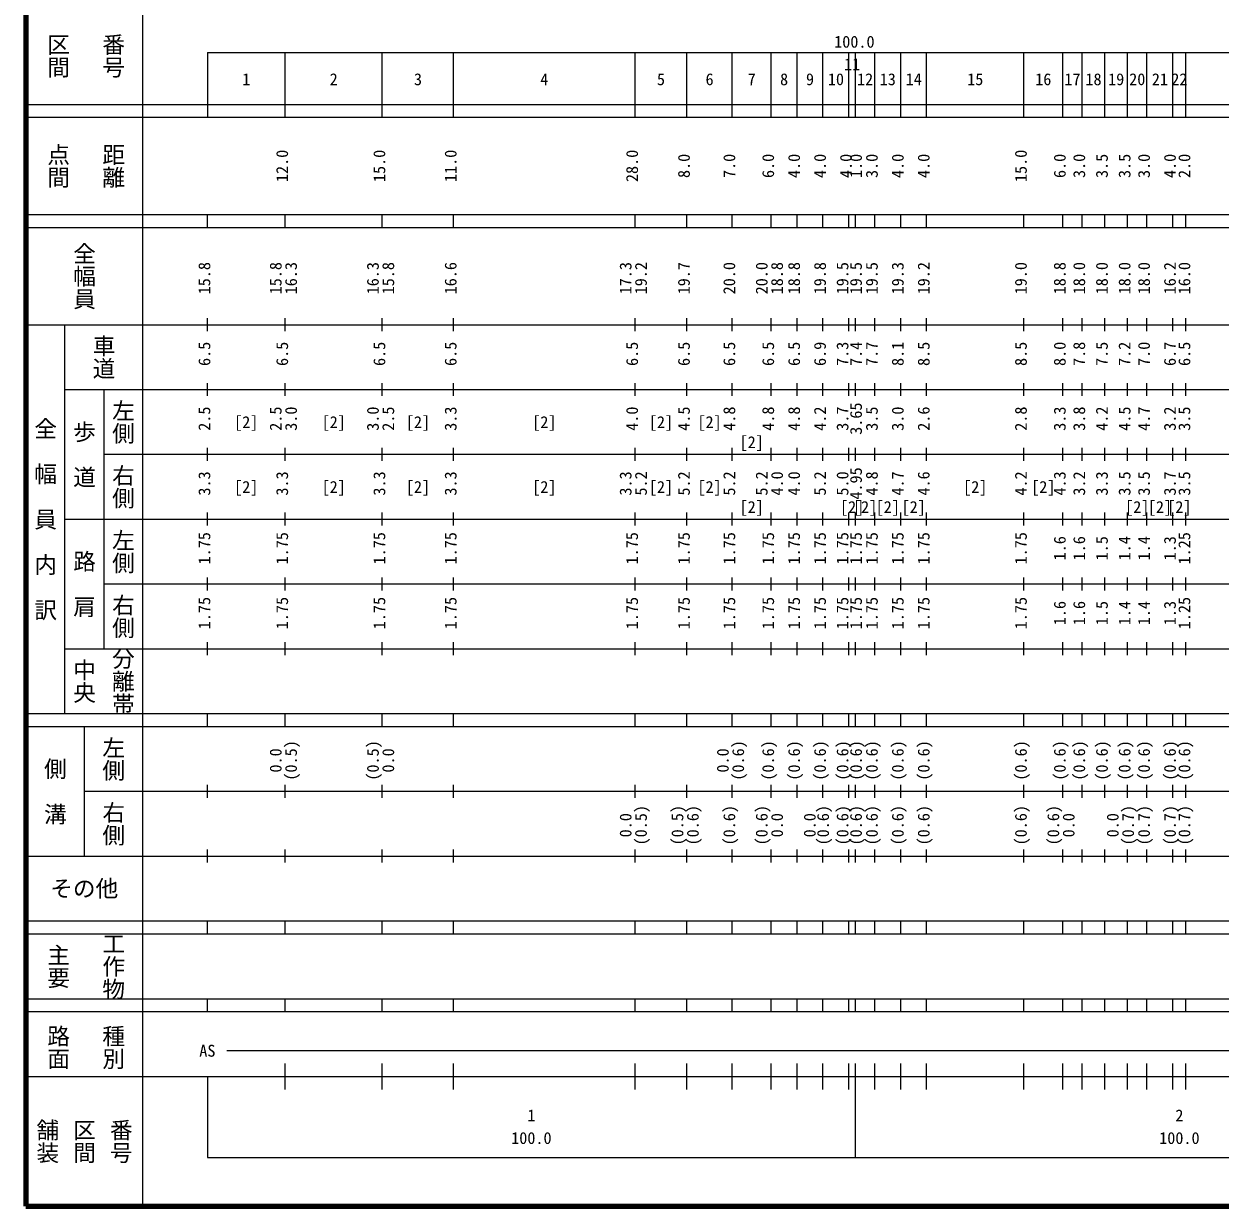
# Model space of a CAD drawing. Units: millimetres on the paper, enlarged 1000 times. Extents: x 39691 to 680000, y 20000 to 380000.
# Drawn here: x 39691 to 224281, y 20000 to 202409 of the extents above; entities that cross this region are included whole.
import ezdxf
from ezdxf.enums import TextEntityAlignment as Align

# ---------------------------------------------------------------- set-up
doc = ezdxf.new("R2010")
doc.units = ezdxf.units.MM
doc.header["$LTSCALE"] = 1000
doc.layers.add('M-TTL', color=2, linetype='Continuous', lineweight=140)
doc.layers.add('M-TTL-BAND', color=7, linetype='Continuous', lineweight=13)
doc.styles.add('@ＭＳ ゴシック', font='')
doc.styles.add('ＭＳ ゴシック', font='')
doc.styles.get('@ＭＳ ゴシック').set_extended_font_data('@MS Gothic')
doc.styles.get('ＭＳ ゴシック').set_extended_font_data('MS Gothic')

msp = doc.modelspace()

# ---------------------------------------------------------------- linework, layer by layer
at = {"layer": 'M-TTL'}
for p, q in [((40000, 380000), (40000, 20000)), ((40000, 20000), (680000, 20000))]:
    msp.add_line(p, q, dxfattribs=at)
at = {"layer": 'M-TTL-BAND'}
for p, q in [((58000, 370000), (58000, 20000)), ((68000, 198000), (579000, 198000)), ((68000, 198000), (68000, 188000)), ((80000, 188000), (80000, 198000)), ((95000, 188000), (95000, 198000)), ((106000, 188000), (106000, 198000)), ((134000, 188000), (134000, 198000)), ((142000, 188000), (142000, 198000)), ((149000, 188000), (149000, 198000)), ((155000, 188000), (155000, 198000)), ((159000, 188000), (159000, 198000)), ((163000, 188000), (163000, 198000)), ((167000, 188000), (167000, 198000)), ((168000, 188000), (168000, 198000)), ((171000, 188000), (171000, 198000)), ((175000, 188000), (175000, 198000)), ((179000, 188000), (179000, 198000)), ((194000, 188000), (194000, 198000)), ((200000, 188000), (200000, 198000)), ((203000, 188000), (203000, 198000)), ((206500, 188000), (206500, 198000)), ((210000, 188000), (210000, 198000)), ((213000, 188000), (213000, 198000)), ((217000, 188000), (217000, 198000)), ((219000, 188000), (219000, 198000)), ((40000, 190000), (579000, 190000)), ((40000, 188000), (579000, 188000)), ((40000, 173000), (579000, 173000)), ((68000, 171000), (68000, 173000)), ((80000, 171000), (80000, 173000)), ((95000, 171000), (95000, 173000)), ((106000, 171000), (106000, 173000)), ((134000, 171000), (134000, 173000)), ((142000, 171000), (142000, 173000)), ((149000, 171000), (149000, 173000)), ((155000, 171000), (155000, 173000)), ((159000, 171000), (159000, 173000)), ((163000, 171000), (163000, 173000)), ((167000, 171000), (167000, 173000)), ((168000, 171000), (168000, 173000)), ((171000, 171000), (171000, 173000)), ((175000, 171000), (175000, 173000)), ((179000, 171000), (179000, 173000)), ((194000, 171000), (194000, 173000)), ((200000, 171000), (200000, 173000)), ((203000, 171000), (203000, 173000)), ((206500, 171000), (206500, 173000)), ((210000, 171000), (210000, 173000)), ((213000, 171000), (213000, 173000)), ((217000, 171000), (217000, 173000)), ((219000, 171000), (219000, 173000)), ((40000, 171000), (579000, 171000)), ((68000, 155000), (68000, 157000)), ((80000, 155000), (80000, 157000)), ((95000, 155000), (95000, 157000)), ((106000, 155000), (106000, 157000)), ((134000, 155000), (134000, 157000)), ((142000, 155000), (142000, 157000)), ((149000, 155000), (149000, 157000)), ((155000, 155000), (155000, 157000)), ((159000, 155000), (159000, 157000)), ((163000, 155000), (163000, 157000)), ((167000, 155000), (167000, 157000)), ((168000, 155000), (168000, 157000)), ((171000, 155000), (171000, 157000)), ((175000, 155000), (175000, 157000)), ((179000, 155000), (179000, 157000)), ((194000, 155000), (194000, 157000)), ((200000, 155000), (200000, 157000)), ((203000, 155000), (203000, 157000)), ((206500, 155000), (206500, 157000)), ((210000, 155000), (210000, 157000)), ((213000, 155000), (213000, 157000)), ((217000, 155000), (217000, 157000)), ((219000, 155000), (219000, 157000)), ((40000, 156000), (579000, 156000)), ((46000, 96000), (46000, 156000)), ((46000, 146000), (579000, 146000)), ((52000, 146000), (52000, 106000)), ((68000, 145000), (68000, 147000)), ((80000, 145000), (80000, 147000)), ((95000, 145000), (95000, 147000)), ((106000, 145000), (106000, 147000)), ((134000, 145000), (134000, 147000)), ((142000, 145000), (142000, 147000)), ((149000, 145000), (149000, 147000)), ((155000, 145000), (155000, 147000)), ((159000, 145000), (159000, 147000)), ((163000, 145000), (163000, 147000)), ((167000, 145000), (167000, 147000)), ((168000, 145000), (168000, 147000)), ((171000, 145000), (171000, 147000)), ((175000, 145000), (175000, 147000)), ((179000, 145000), (179000, 147000)), ((194000, 145000), (194000, 147000)), ((200000, 145000), (200000, 147000)), ((203000, 145000), (203000, 147000)), ((206500, 145000), (206500, 147000)), ((210000, 145000), (210000, 147000)), ((213000, 145000), (213000, 147000)), ((217000, 145000), (217000, 147000)), ((219000, 145000), (219000, 147000)), ((68000, 135000), (68000, 137000)), ((80000, 135000), (80000, 137000)), ((95000, 135000), (95000, 137000)), ((106000, 135000), (106000, 137000)), ((134000, 135000), (134000, 137000)), ((142000, 135000), (142000, 137000)), ((149000, 135000), (149000, 137000)), ((155000, 135000), (155000, 137000)), ((159000, 135000), (159000, 137000)), ((163000, 135000), (163000, 137000)), ((167000, 135000), (167000, 137000)), ((168000, 135000), (168000, 137000)), ((171000, 135000), (171000, 137000)), ((175000, 135000), (175000, 137000)), ((179000, 135000), (179000, 137000)), ((194000, 135000), (194000, 137000)), ((200000, 135000), (200000, 137000)), ((203000, 135000), (203000, 137000)), ((206500, 135000), (206500, 137000)), ((210000, 135000), (210000, 137000)), ((213000, 135000), (213000, 137000)), ((217000, 135000), (217000, 137000)), ((219000, 135000), (219000, 137000)), ((52000, 136000), (579000, 136000)), ((46000, 126000), (579000, 126000)), ((68000, 125000), (68000, 127000)), ((80000, 125000), (80000, 127000)), ((95000, 125000), (95000, 127000)), ((106000, 125000), (106000, 127000)), ((134000, 125000), (134000, 127000)), ((142000, 125000), (142000, 127000)), ((149000, 125000), (149000, 127000)), ((155000, 125000), (155000, 127000)), ((159000, 125000), (159000, 127000)), ((163000, 125000), (163000, 127000)), ((167000, 125000), (167000, 127000)), ((168000, 125000), (168000, 127000)), ((171000, 125000), (171000, 127000)), ((175000, 125000), (175000, 127000)), ((179000, 125000), (179000, 127000)), ((194000, 125000), (194000, 127000)), ((200000, 125000), (200000, 127000)), ((203000, 125000), (203000, 127000)), ((206500, 125000), (206500, 127000)), ((210000, 125000), (210000, 127000)), ((213000, 125000), (213000, 127000)), ((217000, 125000), (217000, 127000)), ((219000, 125000), (219000, 127000)), ((68000, 115000), (68000, 117000)), ((80000, 115000), (80000, 117000)), ((95000, 115000), (95000, 117000)), ((106000, 115000), (106000, 117000)), ((134000, 115000), (134000, 117000)), ((142000, 115000), (142000, 117000)), ((149000, 115000), (149000, 117000)), ((155000, 115000), (155000, 117000)), ((159000, 115000), (159000, 117000)), ((163000, 115000), (163000, 117000)), ((167000, 115000), (167000, 117000)), ((168000, 115000), (168000, 117000)), ((171000, 115000), (171000, 117000)), ((175000, 115000), (175000, 117000)), ((179000, 115000), (179000, 117000)), ((194000, 115000), (194000, 117000)), ((200000, 115000), (200000, 117000)), ((203000, 115000), (203000, 117000)), ((206500, 115000), (206500, 117000)), ((210000, 115000), (210000, 117000)), ((213000, 115000), (213000, 117000)), ((217000, 115000), (217000, 117000)), ((219000, 115000), (219000, 117000)), ((52000, 116000), (579000, 116000)), ((46000, 106000), (579000, 106000)), ((68000, 105000), (68000, 107000)), ((80000, 105000), (80000, 107000)), ((95000, 105000), (95000, 107000)), ((106000, 105000), (106000, 107000)), ((134000, 105000), (134000, 107000)), ((142000, 105000), (142000, 107000)), ((149000, 105000), (149000, 107000)), ((155000, 105000), (155000, 107000)), ((159000, 105000), (159000, 107000)), ((163000, 105000), (163000, 107000)), ((167000, 105000), (167000, 107000)), ((168000, 105000), (168000, 107000)), ((171000, 105000), (171000, 107000)), ((175000, 105000), (175000, 107000)), ((179000, 105000), (179000, 107000)), ((194000, 105000), (194000, 107000)), ((200000, 105000), (200000, 107000)), ((203000, 105000), (203000, 107000)), ((206500, 105000), (206500, 107000)), ((210000, 105000), (210000, 107000)), ((213000, 105000), (213000, 107000)), ((217000, 105000), (217000, 107000)), ((219000, 105000), (219000, 107000)), ((40000, 96000), (579000, 96000)), ((68000, 94000), (68000, 96000)), ((80000, 94000), (80000, 96000)), ((95000, 94000), (95000, 96000)), ((106000, 94000), (106000, 96000)), ((134000, 94000), (134000, 96000)), ((142000, 94000), (142000, 96000)), ((149000, 94000), (149000, 96000)), ((155000, 94000), (155000, 96000)), ((159000, 94000), (159000, 96000)), ((163000, 94000), (163000, 96000)), ((167000, 94000), (167000, 96000)), ((168000, 94000), (168000, 96000)), ((171000, 94000), (171000, 96000)), ((175000, 94000), (175000, 96000)), ((179000, 94000), (179000, 96000)), ((194000, 94000), (194000, 96000)), ((200000, 94000), (200000, 96000)), ((203000, 94000), (203000, 96000)), ((206500, 94000), (206500, 96000)), ((210000, 94000), (210000, 96000)), ((213000, 94000), (213000, 96000)), ((217000, 94000), (217000, 96000)), ((219000, 94000), (219000, 96000)), ((40000, 94000), (579000, 94000)), ((49000, 94000), (49000, 74000)), ((68000, 83000), (68000, 85000)), ((80000, 83000), (80000, 85000)), ((95000, 83000), (95000, 85000)), ((106000, 83000), (106000, 85000)), ((134000, 83000), (134000, 85000)), ((142000, 83000), (142000, 85000)), ((149000, 83000), (149000, 85000)), ((155000, 83000), (155000, 85000)), ((159000, 83000), (159000, 85000)), ((163000, 83000), (163000, 85000)), ((167000, 83000), (167000, 85000)), ((168000, 83000), (168000, 85000)), ((171000, 83000), (171000, 85000)), ((175000, 83000), (175000, 85000)), ((179000, 83000), (179000, 85000)), ((194000, 83000), (194000, 85000)), ((200000, 83000), (200000, 85000)), ((203000, 83000), (203000, 85000)), ((206500, 83000), (206500, 85000)), ((210000, 83000), (210000, 85000)), ((213000, 83000), (213000, 85000)), ((217000, 83000), (217000, 85000)), ((219000, 83000), (219000, 85000)), ((49000, 84000), (579000, 84000)), ((39691, 74000), (578691, 74000)), ((68000, 73000), (68000, 75000)), ((80000, 73000), (80000, 75000)), ((95000, 73000), (95000, 75000)), ((106000, 73000), (106000, 75000)), ((134000, 73000), (134000, 75000)), ((142000, 73000), (142000, 75000)), ((149000, 73000), (149000, 75000)), ((155000, 73000), (155000, 75000)), ((159000, 73000), (159000, 75000)), ((163000, 73000), (163000, 75000)), ((167000, 73000), (167000, 75000)), ((168000, 73000), (168000, 75000)), ((171000, 73000), (171000, 75000)), ((175000, 73000), (175000, 75000)), ((179000, 73000), (179000, 75000)), ((194000, 73000), (194000, 75000)), ((200000, 73000), (200000, 75000)), ((203000, 73000), (203000, 75000)), ((206500, 73000), (206500, 75000)), ((210000, 73000), (210000, 75000)), ((213000, 73000), (213000, 75000)), ((217000, 73000), (217000, 75000)), ((219000, 73000), (219000, 75000)), ((40000, 64000), (579000, 64000)), ((68000, 62000), (68000, 64000)), ((80000, 62000), (80000, 64000)), ((95000, 62000), (95000, 64000)), ((106000, 62000), (106000, 64000)), ((134000, 62000), (134000, 64000)), ((142000, 62000), (142000, 64000)), ((149000, 62000), (149000, 64000)), ((155000, 62000), (155000, 64000)), ((159000, 62000), (159000, 64000)), ((163000, 62000), (163000, 64000)), ((167000, 62000), (167000, 64000)), ((168000, 62000), (168000, 64000)), ((171000, 62000), (171000, 64000)), ((175000, 62000), (175000, 64000)), ((179000, 62000), (179000, 64000)), ((194000, 62000), (194000, 64000)), ((200000, 62000), (200000, 64000)), ((203000, 62000), (203000, 64000)), ((206500, 62000), (206500, 64000)), ((210000, 62000), (210000, 64000)), ((213000, 62000), (213000, 64000)), ((217000, 62000), (217000, 64000)), ((219000, 62000), (219000, 64000)), ((40000, 62000), (579000, 62000)), ((40000, 52000), (579000, 52000)), ((68000, 50000), (68000, 52000)), ((80000, 50000), (80000, 52000)), ((95000, 50000), (95000, 52000)), ((106000, 50000), (106000, 52000)), ((134000, 50000), (134000, 52000)), ((142000, 50000), (142000, 52000)), ((149000, 50000), (149000, 52000)), ((155000, 50000), (155000, 52000)), ((159000, 50000), (159000, 52000)), ((163000, 50000), (163000, 52000)), ((167000, 50000), (167000, 52000)), ((168000, 50000), (168000, 52000)), ((171000, 50000), (171000, 52000)), ((175000, 50000), (175000, 52000)), ((179000, 50000), (179000, 52000)), ((194000, 50000), (194000, 52000)), ((200000, 50000), (200000, 52000)), ((203000, 50000), (203000, 52000)), ((206500, 50000), (206500, 52000)), ((210000, 50000), (210000, 52000)), ((213000, 50000), (213000, 52000)), ((217000, 50000), (217000, 52000)), ((219000, 50000), (219000, 52000)), ((40000, 50000), (579000, 50000)), ((71000, 44000), (565000, 44000)), ((80000, 38000), (80000, 42000)), ((95000, 38000), (95000, 42000)), ((106000, 38000), (106000, 42000)), ((134000, 38000), (134000, 42000)), ((142000, 38000), (142000, 42000)), ((149000, 38000), (149000, 42000)), ((155000, 38000), (155000, 42000)), ((159000, 38000), (159000, 42000)), ((163000, 38000), (163000, 42000)), ((167000, 38000), (167000, 42000)), ((168000, 27500), (168000, 42000)), ((171000, 38000), (171000, 42000)), ((175000, 38000), (175000, 42000)), ((179000, 38000), (179000, 42000)), ((194000, 38000), (194000, 42000)), ((200000, 38000), (200000, 42000)), ((203000, 38000), (203000, 42000)), ((206500, 38000), (206500, 42000)), ((210000, 38000), (210000, 42000)), ((213000, 38000), (213000, 42000)), ((217000, 38000), (217000, 42000)), ((219000, 38000), (219000, 42000)), ((40000, 40000), (579000, 40000)), ((68000, 40000), (68000, 27500)), ((68000, 27500), (579000, 27500))]:
    msp.add_line(p, q, dxfattribs=at)

# ---------------------------------------------------------------- texts
at = {"layer": 'M-TTL-BAND', "style": '@ＭＳ ゴシック'}
for s, p in [('区間', (45000, 197500)), ('番号', (53500, 197500)), ('点間', (45000, 180500)), ('距離', (53500, 180500)), ('全幅員', (49000, 163500)), ('車道', (52000, 151000)), ('左側', (55000, 141000)), ('全\u3000幅\u3000員\u3000内\u3000訳', (43000, 126000)), ('歩\u3000道', (49000, 136000)), ('右側', (55000, 131000)), ('左側', (55000, 121000)), ('路\u3000肩', (49000, 116000)), ('右側', (55000, 111000)), ('分離帯', (55000, 101000)), ('中央', (49000, 101000)), ('左側', (53500, 89000)), ('側\u3000溝', (44500, 84000)), ('右側', (53500, 79000)), ('工作物', (53500, 57000)), ('主要', (45000, 57000)), ('路面', (45000, 44500)), ('種別', (53500, 44500)), ('舗装', (43333, 30000)), ('番号', (54667, 30000)), ('区間', (49000, 30000))]:
    msp.add_text(s, height=2566, rotation=270, dxfattribs=at).set_placement(p, align=Align.MIDDLE_CENTER)
at = {"layer": 'M-TTL-BAND', "style": 'ＭＳ ゴシック'}
for s, p in [('100.0', (167844, 198195)), ('11', (167500, 194712)), ('1', (74000, 192405)), ('2', (87500, 192405)), ('3', (100500, 192405)), ('4', (120000, 192405)), ('5', (138000, 192405)), ('6', (145500, 192405)), ('7', (152000, 192405)), ('8', (157000, 192405)), ('9', (161000, 192405)), ('10', (165000, 192405)), ('12', (169500, 192405)), ('13', (173000, 192405)), ('14', (177000, 192405)), ('15', (186500, 192405)), ('16', (197000, 192405)), ('17', (201500, 192405)), ('18', (204750, 192405)), ('19', (208250, 192405)), ('20', (211500, 192405)), ('21', (215000, 192405)), ('22', (218000, 192405)), ('[2]', (74000, 139500)), ('[2]', (87500, 139500)), ('[2]', (100500, 139500)), ('[2]', (120000, 139500)), ('[2]', (138000, 139500)), ('[2]', (145500, 139500)), ('[2]', (152000, 136402)), ('[2]', (74000, 129500)), ('[2]', (87500, 129500)), ('[2]', (100500, 129500)), ('[2]', (120000, 129500)), ('[2]', (138000, 129500)), ('[2]', (145500, 129500)), ('[2]', (186500, 129500)), ('[2]', (197000, 129500)), ('[2]', (152000, 126402)), ('[2]', (167500, 126402)), ('[2]', (169500, 126402)), ('[2]', (173000, 126402)), ('[2]', (177000, 126402)), ('[2]', (211500, 126402)), ('[2]', (215000, 126402)), ('[2]', (218000, 126402)), ('AS', (68000, 42500)), ('1', (118000, 32523)), ('2', (218000, 32523)), ('100.0', (118000, 29033)), ('100.0', (218000, 29033))]:
    msp.add_text(s, height=1833, dxfattribs=at).set_placement(p, align=Align.BOTTOM_CENTER)
for s, p in [('12.0', (81000, 180500)), ('15.0', (96000, 180500)), ('11.0', (107000, 180500)), ('28.0', (135000, 180500)), ('15.0', (195000, 180500)), ('8.0', (143000, 180500)), ('7.0', (150000, 180500)), ('6.0', (156000, 180500)), ('4.0', (160000, 180500)), ('4.0', (164000, 180500)), ('4.0', (168000, 180500)), ('1.0', (169554, 180500)), ('3.0', (172000, 180500)), ('4.0', (176000, 180500)), ('4.0', (180000, 180500)), ('6.0', (201000, 180500)), ('3.0', (204000, 180500)), ('3.5', (207500, 180500)), ('3.5', (211000, 180500)), ('3.0', (214000, 180500)), ('4.0', (218000, 180500)), ('2.0', (220231, 180500)), ('15.8', (69000, 163174)), ('15.8', (80000, 163174)), ('16.3', (82370, 163174)), ('16.3', (95000, 163174)), ('15.8', (97370, 163174)), ('16.6', (107000, 163174)), ('17.3', (134000, 163174)), ('19.2', (136370, 163174)), ('19.7', (143000, 163174)), ('20.0', (150000, 163174)), ('20.0', (155000, 163174)), ('18.8', (157370, 163174)), ('18.8', (160000, 163174)), ('19.8', (164000, 163174)), ('19.5', (167472, 163174)), ('19.5', (169554, 163174)), ('19.5', (172000, 163174)), ('19.3', (176000, 163174)), ('19.2', (180000, 163174)), ('19.0', (195000, 163174)), ('18.8', (201000, 163174)), ('18.0', (204000, 163174)), ('18.0', (207500, 163174)), ('18.0', (211000, 163174)), ('18.0', (214000, 163174)), ('16.2', (218000, 163174)), ('16.0', (220231, 163174)), ('6.5', (69000, 151500)), ('6.5', (81000, 151500)), ('6.5', (96000, 151500)), ('6.5', (107000, 151500)), ('6.5', (135000, 151500)), ('6.5', (143000, 151500)), ('6.5', (150000, 151500)), ('6.5', (156000, 151500)), ('6.5', (160000, 151500)), ('6.9', (164000, 151500)), ('7.3', (167472, 151500)), ('7.4', (169554, 151500)), ('7.7', (172000, 151500)), ('8.1', (176000, 151500)), ('8.5', (180000, 151500)), ('8.5', (195000, 151500)), ('8.0', (201000, 151500)), ('7.8', (204000, 151500)), ('7.5', (207500, 151500)), ('7.2', (211000, 151500)), ('7.0', (214000, 151500)), ('6.7', (218000, 151500)), ('6.5', (220231, 151500)), ('2.5', (69000, 141500)), ('2.5', (80000, 141500)), ('3.0', (82370, 141500)), ('3.0', (95000, 141500)), ('2.5', (97370, 141500)), ('3.3', (107000, 141500)), ('4.0', (135000, 141500)), ('4.5', (143000, 141500)), ('4.8', (150000, 141500)), ('4.8', (156000, 141500)), ('4.8', (160000, 141500)), ('4.2', (164000, 141500)), ('3.7', (167472, 141500)), ('3.65', (169554, 141500)), ('3.5', (172000, 141500)), ('3.0', (176000, 141500)), ('2.6', (180000, 141500)), ('2.8', (195000, 141500)), ('3.3', (201000, 141500)), ('3.8', (204000, 141500)), ('4.2', (207500, 141500)), ('4.5', (211000, 141500)), ('4.7', (214000, 141500)), ('3.2', (218000, 141500)), ('3.5', (220231, 141500)), ('3.3', (69000, 131500)), ('3.3', (81000, 131500)), ('3.3', (96000, 131500)), ('3.3', (107000, 131500)), ('3.3', (134000, 131500)), ('5.2', (136370, 131500)), ('5.2', (143000, 131500)), ('5.2', (150000, 131500)), ('5.2', (155000, 131500)), ('4.0', (157370, 131500)), ('4.0', (160000, 131500)), ('5.2', (164000, 131500)), ('5.0', (167472, 131500)), ('4.95', (169554, 131500)), ('4.8', (172000, 131500)), ('4.7', (176000, 131500)), ('4.6', (180000, 131500)), ('4.2', (195000, 131500)), ('4.3', (201000, 131500)), ('3.2', (204000, 131500)), ('3.3', (207500, 131500)), ('3.5', (211000, 131500)), ('3.5', (214000, 131500)), ('3.7', (218000, 131500)), ('3.5', (220231, 131500)), ('1.75', (69000, 121500)), ('1.75', (81000, 121500)), ('1.75', (96000, 121500)), ('1.75', (107000, 121500)), ('1.75', (135000, 121500)), ('1.75', (143000, 121500)), ('1.75', (150000, 121500)), ('1.75', (156000, 121500)), ('1.75', (160000, 121500)), ('1.75', (164000, 121500)), ('1.75', (167472, 121500)), ('1.75', (169554, 121500)), ('1.75', (172000, 121500)), ('1.75', (176000, 121500)), ('1.75', (180000, 121500)), ('1.75', (195000, 121500)), ('1.25', (220231, 121500)), ('1.6', (201000, 121500)), ('1.6', (204000, 121500)), ('1.5', (207500, 121500)), ('1.4', (211000, 121500)), ('1.4', (214000, 121500)), ('1.3', (218000, 121500)), ('1.75', (69000, 111500)), ('1.75', (81000, 111500)), ('1.75', (96000, 111500)), ('1.75', (107000, 111500)), ('1.75', (135000, 111500)), ('1.75', (143000, 111500)), ('1.75', (150000, 111500)), ('1.75', (156000, 111500)), ('1.75', (160000, 111500)), ('1.75', (164000, 111500)), ('1.75', (167472, 111500)), ('1.75', (169554, 111500)), ('1.75', (172000, 111500)), ('1.75', (176000, 111500)), ('1.75', (180000, 111500)), ('1.75', (195000, 111500)), ('1.6', (201000, 111500)), ('1.6', (204000, 111500)), ('1.5', (207500, 111500)), ('1.4', (211000, 111500)), ('1.4', (214000, 111500)), ('1.3', (218000, 111500)), ('1.25', (220231, 111500)), ('0.0', (80000, 88764)), ('(0.5)', (82370, 88764)), ('(0.5)', (95000, 88764)), ('0.0', (97370, 88764)), ('0.0', (149000, 88764)), ('(0.6)', (151370, 88764)), ('(0.6)', (156000, 88764)), ('(0.6)', (160000, 88764)), ('(0.6)', (164000, 88764)), ('(0.6)', (167472, 88764)), ('(0.6)', (169554, 88764)), ('(0.6)', (172000, 88764)), ('(0.6)', (176000, 88764)), ('(0.6)', (180000, 88764)), ('(0.6)', (195000, 88764)), ('(0.6)', (201000, 88764)), ('(0.6)', (204000, 88764)), ('(0.6)', (207500, 88764)), ('(0.6)', (211000, 88764)), ('(0.6)', (214000, 88764)), ('(0.6)', (218000, 88764)), ('(0.6)', (220231, 88764)), ('(0.5)', (136370, 78764)), ('(0.5)', (142000, 78764)), ('(0.6)', (144370, 78764)), ('(0.6)', (150000, 78764)), ('(0.6)', (155000, 78764)), ('(0.6)', (164471, 78764)), ('(0.6)', (167472, 78764)), ('(0.6)', (169554, 78764)), ('(0.6)', (172000, 78764)), ('(0.6)', (176000, 78764)), ('(0.6)', (180000, 78764)), ('(0.6)', (195000, 78764)), ('(0.6)', (200000, 78764)), ('(0.7)', (211540, 78764)), ('(0.7)', (214000, 78764)), ('(0.7)', (218000, 78764)), ('(0.7)', (220231, 78764)), ('0.0', (134000, 78764)), ('0.0', (157370, 78764)), ('0.0', (162417, 78764)), ('0.0', (202370, 78764)), ('0.0', (209170, 78764))]:
    msp.add_text(s, height=1833, rotation=90, dxfattribs=at).set_placement(p, align=Align.BOTTOM_CENTER)
msp.add_text('その他', height=2566, dxfattribs=at).set_placement((49000, 69000), align=Align.MIDDLE_CENTER)

doc.saveas('drawing.dxf')
